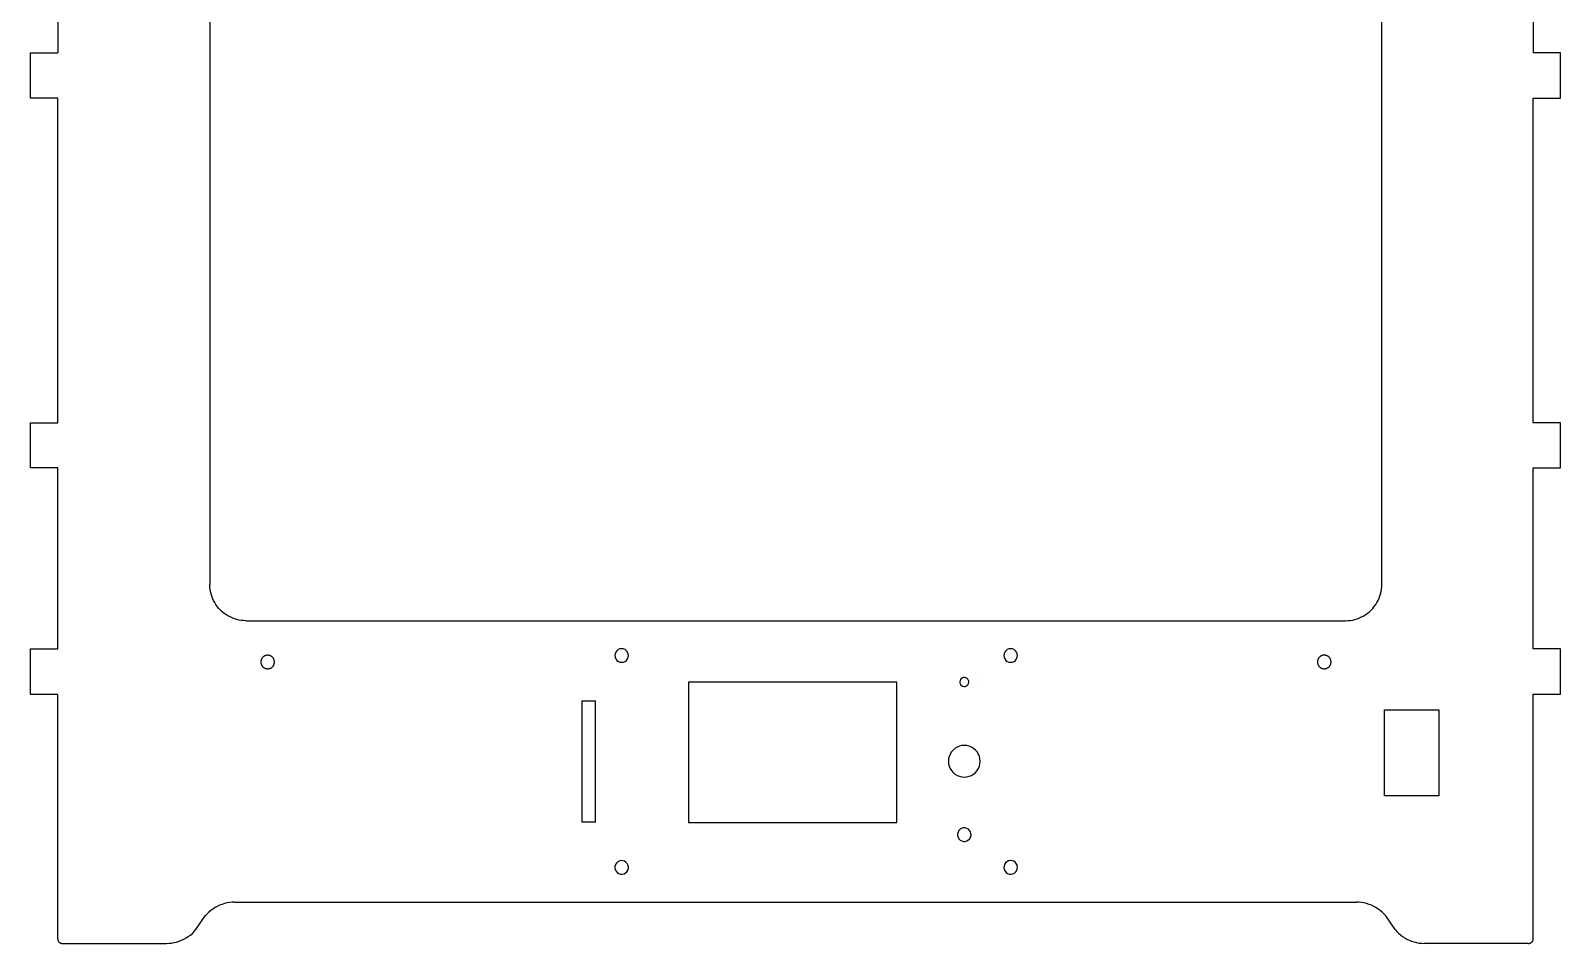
# Model space of a CAD drawing. Header units: metres. Extents: x 0 to 339, y -2 to 401.
# Drawn here: x 0.4 to 338.6, y -2.1 to 199.6 of the extents above; entities that cross this region are included whole.
import ezdxf

# ---------------------------------------------------------------- set-up
doc = ezdxf.new("R2010")
doc.units = ezdxf.units.M

msp = doc.modelspace()

# ---------------------------------------------------------------- linework, layer by layer
at = {"layer": 'mks mini'}
for p, q in [((40.02, 357.83), (40.02, 77.23)), ((299.12, 77.23), (299.12, 357.83)), ((6.4, 234.7), (6.4, 194.67)), ((332.6, 234.7), (332.6, 194.67)), ((0.4, 184.7), (0.4, 194.67)), ((0.4, 194.67), (6.4, 194.67)), ((338.6, 194.67), (332.6, 194.67)), ((338.6, 184.7), (338.6, 194.67)), ((6.4, 184.7), (0.4, 184.7)), ((6.4, 112.97), (6.4, 184.7)), ((332.6, 184.7), (338.6, 184.7)), ((332.6, 112.97), (332.6, 184.7)), ((0.4, 112.97), (6.4, 112.97)), ((0.4, 102.97), (0.4, 112.97)), ((338.6, 112.97), (332.6, 112.97)), ((338.6, 102.97), (338.6, 112.97)), ((6.4, 102.97), (0.4, 102.97)), ((6.4, 84.39), (6.4, 102.97)), ((332.6, 102.97), (338.6, 102.97)), ((332.6, 62.98), (332.6, 102.97)), ((6.4, 81.59), (6.4, 84.39)), ((6.4, 62.98), (6.4, 81.59)), ((40.04, 76.71), (40.02, 77.23)), ((40.09, 76.19), (40.04, 76.71)), ((40.18, 75.67), (40.09, 76.19)), ((40.3, 75.16), (40.18, 75.67)), ((40.45, 74.66), (40.3, 75.16)), ((40.63, 74.17), (40.45, 74.66)), ((298.51, 74.17), (298.69, 74.66)), ((298.69, 74.66), (298.84, 75.16)), ((298.84, 75.16), (298.96, 75.67)), ((298.96, 75.67), (299.05, 76.19)), ((299.05, 76.19), (299.1, 76.71)), ((299.1, 76.71), (299.12, 77.23)), ((40.85, 73.69), (40.63, 74.17)), ((41.1, 73.23), (40.85, 73.69)), ((41.37, 72.79), (41.1, 73.23)), ((41.68, 72.36), (41.37, 72.79)), ((42.01, 71.95), (41.68, 72.36)), ((42.37, 71.57), (42.01, 71.95)), ((42.75, 71.21), (42.37, 71.57)), ((43.15, 70.88), (42.75, 71.21)), ((295.99, 70.88), (296.39, 71.21)), ((296.39, 71.21), (296.77, 71.57)), ((296.77, 71.57), (297.13, 71.95)), ((297.13, 71.95), (297.46, 72.36)), ((297.46, 72.36), (297.77, 72.79)), ((297.77, 72.79), (298.04, 73.23)), ((298.04, 73.23), (298.29, 73.69)), ((298.29, 73.69), (298.51, 74.17)), ((43.58, 70.58), (43.15, 70.88)), ((44.02, 70.3), (43.58, 70.58)), ((44.49, 70.05), (44.02, 70.3)), ((44.96, 69.84), (44.49, 70.05)), ((45.45, 69.65), (44.96, 69.84)), ((45.95, 69.5), (45.45, 69.65)), ((46.46, 69.38), (45.95, 69.5)), ((46.98, 69.3), (46.46, 69.38)), ((47.5, 69.25), (46.98, 69.3)), ((48.02, 69.23), (47.5, 69.25)), ((48.02, 69.23), (291.12, 69.23)), ((291.12, 69.23), (291.64, 69.25)), ((291.64, 69.25), (292.16, 69.3)), ((292.16, 69.3), (292.68, 69.38)), ((292.68, 69.38), (293.19, 69.5)), ((293.19, 69.5), (293.69, 69.65)), ((293.69, 69.65), (294.18, 69.84)), ((294.18, 69.84), (294.66, 70.05)), ((294.66, 70.05), (295.12, 70.3)), ((295.12, 70.3), (295.56, 70.58)), ((295.56, 70.58), (295.99, 70.88)), ((0.4, 52.89), (0.4, 62.98)), ((0.4, 62.98), (6.4, 62.98)), ((51.56, 60.93), (51.51, 60.85)), ((51.62, 61.01), (51.56, 60.93)), ((51.68, 61.09), (51.62, 61.01)), ((51.75, 61.16), (51.68, 61.09)), ((51.82, 61.23), (51.75, 61.16)), ((51.89, 61.29), (51.82, 61.23)), ((51.97, 61.35), (51.89, 61.29)), ((52.06, 61.4), (51.97, 61.35)), ((52.14, 61.44), (52.06, 61.4)), ((52.23, 61.48), (52.14, 61.44)), ((52.32, 61.52), (52.23, 61.48)), ((52.42, 61.55), (52.32, 61.52)), ((52.51, 61.57), (52.42, 61.55)), ((52.61, 61.59), (52.51, 61.57)), ((52.71, 61.59), (52.61, 61.59)), ((52.81, 61.6), (52.71, 61.59)), ((52.9, 61.59), (52.81, 61.6)), ((53, 61.59), (52.9, 61.59)), ((53.1, 61.57), (53, 61.59)), ((53.19, 61.55), (53.1, 61.57)), ((53.29, 61.52), (53.19, 61.55)), ((53.38, 61.48), (53.29, 61.52)), ((53.47, 61.44), (53.38, 61.48)), ((53.56, 61.4), (53.47, 61.44)), ((53.64, 61.35), (53.56, 61.4)), ((53.72, 61.29), (53.64, 61.35)), ((53.79, 61.23), (53.72, 61.29)), ((53.87, 61.16), (53.79, 61.23)), ((53.93, 61.09), (53.87, 61.16)), ((54, 61.01), (53.93, 61.09)), ((54.05, 60.93), (54, 61.01)), ((54.11, 60.85), (54.05, 60.93)), ((129.62, 61.92), (129.57, 61.53)), ((129.57, 61.53), (129.62, 61.14)), ((129.77, 62.28), (129.62, 61.92)), ((129.62, 61.14), (129.77, 60.78)), ((130.01, 62.59), (129.77, 62.28)), ((130.32, 62.83), (130.01, 62.59)), ((130.68, 62.98), (130.32, 62.83)), ((131.07, 63.03), (130.68, 62.98)), ((131.46, 62.98), (131.07, 63.03)), ((131.82, 62.83), (131.46, 62.98)), ((132.13, 62.59), (131.82, 62.83)), ((132.37, 62.28), (132.13, 62.59)), ((132.52, 61.92), (132.37, 62.28)), ((132.37, 60.78), (132.52, 61.14)), ((132.57, 61.53), (132.52, 61.92)), ((132.52, 61.14), (132.57, 61.53)), ((215.62, 61.92), (215.57, 61.53)), ((215.57, 61.53), (215.62, 61.14)), ((215.77, 62.28), (215.62, 61.92)), ((215.62, 61.14), (215.77, 60.78)), ((216.01, 62.59), (215.77, 62.28)), ((216.32, 62.83), (216.01, 62.59)), ((216.68, 62.98), (216.32, 62.83)), ((217.07, 63.03), (216.68, 62.98)), ((217.46, 62.98), (217.07, 63.03)), ((217.82, 62.83), (217.46, 62.98)), ((218.13, 62.59), (217.82, 62.83)), ((218.37, 62.28), (218.13, 62.59)), ((218.52, 61.92), (218.37, 62.28)), ((218.37, 60.78), (218.52, 61.14)), ((218.57, 61.53), (218.52, 61.92)), ((218.52, 61.14), (218.57, 61.53)), ((285.15, 60.94), (285.1, 60.86)), ((285.21, 61.02), (285.15, 60.94)), ((285.27, 61.1), (285.21, 61.02)), ((285.34, 61.17), (285.27, 61.1)), ((285.41, 61.24), (285.34, 61.17)), ((285.48, 61.3), (285.41, 61.24)), ((285.56, 61.36), (285.48, 61.3)), ((285.65, 61.41), (285.56, 61.36)), ((285.73, 61.45), (285.65, 61.41)), ((285.82, 61.49), (285.73, 61.45)), ((285.91, 61.53), (285.82, 61.49)), ((286.01, 61.56), (285.91, 61.53)), ((286.1, 61.58), (286.01, 61.56)), ((286.2, 61.6), (286.1, 61.58)), ((286.3, 61.61), (286.2, 61.6)), ((286.4, 61.61), (286.3, 61.61)), ((286.49, 61.61), (286.4, 61.61)), ((286.59, 61.6), (286.49, 61.61)), ((286.69, 61.58), (286.59, 61.6)), ((286.78, 61.56), (286.69, 61.58)), ((286.88, 61.53), (286.78, 61.56)), ((286.97, 61.49), (286.88, 61.53)), ((287.06, 61.45), (286.97, 61.49)), ((287.15, 61.41), (287.06, 61.45)), ((287.23, 61.36), (287.15, 61.41)), ((287.31, 61.3), (287.23, 61.36)), ((287.38, 61.24), (287.31, 61.3)), ((287.46, 61.17), (287.38, 61.24)), ((287.52, 61.1), (287.46, 61.17)), ((287.59, 61.02), (287.52, 61.1)), ((287.64, 60.94), (287.59, 61.02)), ((287.69, 60.86), (287.64, 60.94)), ((338.6, 62.98), (332.6, 62.98)), ((338.6, 52.98), (338.6, 62.98)), ((51.32, 60.29), (51.31, 60.2)), ((51.31, 60.2), (51.31, 60.1)), ((51.31, 60.1), (51.31, 60)), ((51.31, 60), (51.32, 59.9)), ((51.33, 60.39), (51.32, 60.29)), ((51.32, 59.9), (51.33, 59.81)), ((51.36, 60.49), (51.33, 60.39)), ((51.33, 59.81), (51.36, 59.71)), ((51.39, 60.58), (51.36, 60.49)), ((51.36, 59.71), (51.39, 59.62)), ((51.42, 60.67), (51.39, 60.58)), ((51.39, 59.62), (51.42, 59.52)), ((51.46, 60.76), (51.42, 60.67)), ((51.42, 59.52), (51.46, 59.43)), ((51.51, 60.85), (51.46, 60.76)), ((51.46, 59.43), (51.51, 59.35)), ((51.51, 59.35), (51.56, 59.26)), ((51.56, 59.26), (51.62, 59.18)), ((51.62, 59.18), (51.68, 59.11)), ((51.68, 59.11), (51.75, 59.04)), ((51.75, 59.04), (51.82, 58.97)), ((51.82, 58.97), (51.89, 58.91)), ((51.89, 58.91), (51.97, 58.85)), ((51.97, 58.85), (52.06, 58.8)), ((52.06, 58.8), (52.14, 58.75)), ((52.14, 58.75), (52.23, 58.71)), ((52.23, 58.71), (52.32, 58.68)), ((52.32, 58.68), (52.42, 58.65)), ((52.42, 58.65), (52.51, 58.63)), ((52.51, 58.63), (52.61, 58.61)), ((52.61, 58.61), (52.71, 58.6)), ((52.71, 58.6), (52.81, 58.6)), ((52.81, 58.6), (52.9, 58.6)), ((52.9, 58.6), (53, 58.61)), ((53, 58.61), (53.1, 58.63)), ((53.1, 58.63), (53.19, 58.65)), ((53.19, 58.65), (53.29, 58.68)), ((53.29, 58.68), (53.38, 58.71)), ((53.38, 58.71), (53.47, 58.75)), ((53.47, 58.75), (53.56, 58.8)), ((53.56, 58.8), (53.64, 58.85)), ((53.64, 58.85), (53.72, 58.91)), ((53.72, 58.91), (53.79, 58.97)), ((53.79, 58.97), (53.87, 59.04)), ((53.87, 59.04), (53.93, 59.11)), ((53.93, 59.11), (54, 59.18)), ((54, 59.18), (54.05, 59.26)), ((54.05, 59.26), (54.11, 59.35)), ((54.15, 60.76), (54.11, 60.85)), ((54.11, 59.35), (54.15, 59.43)), ((54.19, 60.67), (54.15, 60.76)), ((54.15, 59.43), (54.19, 59.52)), ((54.23, 60.58), (54.19, 60.67)), ((54.19, 59.52), (54.23, 59.62)), ((54.25, 60.49), (54.23, 60.58)), ((54.23, 59.62), (54.25, 59.71)), ((54.28, 60.39), (54.25, 60.49)), ((54.25, 59.71), (54.28, 59.81)), ((54.29, 60.29), (54.28, 60.39)), ((54.28, 59.81), (54.29, 59.9)), ((54.3, 60.2), (54.29, 60.29)), ((54.29, 59.9), (54.3, 60)), ((54.31, 60.1), (54.3, 60.2)), ((54.3, 60), (54.31, 60.1)), ((129.77, 60.78), (130.01, 60.47)), ((130.01, 60.47), (130.32, 60.23)), ((130.32, 60.23), (130.68, 60.08)), ((130.68, 60.08), (131.07, 60.03)), ((131.07, 60.03), (131.45, 60.08)), ((131.45, 60.08), (131.82, 60.23)), ((131.82, 60.23), (132.13, 60.47)), ((132.13, 60.47), (132.37, 60.78)), ((215.77, 60.78), (216.01, 60.47)), ((216.01, 60.47), (216.32, 60.23)), ((216.32, 60.23), (216.68, 60.08)), ((216.68, 60.08), (217.07, 60.03)), ((217.07, 60.03), (217.46, 60.08)), ((217.46, 60.08), (217.82, 60.23)), ((217.82, 60.23), (218.13, 60.47)), ((218.13, 60.47), (218.37, 60.78)), ((284.91, 60.3), (284.9, 60.21)), ((284.9, 60.21), (284.9, 60.11)), ((284.9, 60.11), (284.9, 60.01)), ((284.9, 60.01), (284.91, 59.91)), ((284.92, 60.4), (284.91, 60.3)), ((284.91, 59.91), (284.92, 59.82)), ((284.95, 60.5), (284.92, 60.4)), ((284.92, 59.82), (284.95, 59.72)), ((284.98, 60.59), (284.95, 60.5)), ((284.95, 59.72), (284.98, 59.63)), ((285.01, 60.68), (284.98, 60.59)), ((284.98, 59.63), (285.01, 59.54)), ((285.05, 60.77), (285.01, 60.68)), ((285.01, 59.54), (285.05, 59.45)), ((285.1, 60.86), (285.05, 60.77)), ((285.05, 59.45), (285.1, 59.36)), ((285.1, 59.36), (285.15, 59.28)), ((285.15, 59.28), (285.21, 59.2)), ((285.21, 59.2), (285.27, 59.12)), ((285.27, 59.12), (285.34, 59.05)), ((285.34, 59.05), (285.41, 58.98)), ((285.41, 58.98), (285.48, 58.92)), ((285.48, 58.92), (285.56, 58.86)), ((285.56, 58.86), (285.65, 58.81)), ((285.65, 58.81), (285.73, 58.76)), ((285.73, 58.76), (285.82, 58.72)), ((285.82, 58.72), (285.91, 58.69)), ((285.91, 58.69), (286.01, 58.66)), ((286.01, 58.66), (286.1, 58.64)), ((286.1, 58.64), (286.2, 58.62)), ((286.2, 58.62), (286.3, 58.61)), ((286.3, 58.61), (286.4, 58.61)), ((286.4, 58.61), (286.49, 58.61)), ((286.49, 58.61), (286.59, 58.62)), ((286.59, 58.62), (286.69, 58.64)), ((286.69, 58.64), (286.78, 58.66)), ((286.78, 58.66), (286.88, 58.69)), ((286.88, 58.69), (286.97, 58.72)), ((286.97, 58.72), (287.06, 58.76)), ((287.06, 58.76), (287.15, 58.81)), ((287.15, 58.81), (287.23, 58.86)), ((287.23, 58.86), (287.31, 58.92)), ((287.31, 58.92), (287.38, 58.98)), ((287.38, 58.98), (287.46, 59.05)), ((287.46, 59.05), (287.52, 59.12)), ((287.52, 59.12), (287.59, 59.2)), ((287.59, 59.2), (287.64, 59.28)), ((287.64, 59.28), (287.69, 59.36)), ((287.74, 60.77), (287.69, 60.86)), ((287.69, 59.36), (287.74, 59.45)), ((287.78, 60.68), (287.74, 60.77)), ((287.74, 59.45), (287.78, 59.54)), ((287.82, 60.59), (287.78, 60.68)), ((287.78, 59.54), (287.82, 59.63)), ((287.84, 60.5), (287.82, 60.59)), ((287.82, 59.63), (287.84, 59.72)), ((287.87, 60.4), (287.84, 60.5)), ((287.84, 59.72), (287.87, 59.82)), ((287.88, 60.3), (287.87, 60.4)), ((287.87, 59.82), (287.88, 59.91)), ((287.89, 60.21), (287.88, 60.3)), ((287.88, 59.91), (287.89, 60.01)), ((287.9, 60.11), (287.89, 60.21)), ((287.89, 60.01), (287.9, 60.11)), ((191.87, 55.63), (145.87, 55.63)), ((145.87, 55.63), (145.87, 24.63)), ((191.87, 24.63), (191.87, 55.63)), ((205.87, 56), (205.82, 55.74)), ((205.82, 55.74), (205.84, 55.48)), ((205.84, 55.48), (205.92, 55.23)), ((205.96, 56.18), (205.87, 56)), ((205.92, 55.23), (205.96, 55.18)), ((205.98, 56.23), (205.96, 56.18)), ((205.96, 55.18), (206.07, 55.02)), ((206.16, 56.43), (205.98, 56.23)), ((206.07, 55.02), (206.27, 54.85)), ((206.32, 56.54), (206.16, 56.43)), ((206.27, 54.85), (206.32, 54.82)), ((206.37, 56.57), (206.32, 56.54)), ((206.32, 54.82), (206.5, 54.73)), ((206.62, 56.66), (206.37, 56.57)), ((206.5, 54.73), (206.76, 54.68)), ((206.88, 56.68), (206.62, 56.66)), ((206.76, 54.68), (207.02, 54.7)), ((207.14, 56.63), (206.88, 56.68)), ((207.02, 54.7), (207.26, 54.78)), ((207.32, 56.54), (207.14, 56.63)), ((207.26, 54.78), (207.32, 54.82)), ((207.37, 56.51), (207.32, 56.54)), ((207.32, 54.82), (207.48, 54.93)), ((207.57, 56.34), (207.37, 56.51)), ((207.48, 54.93), (207.65, 55.13)), ((207.68, 56.18), (207.57, 56.34)), ((207.65, 55.13), (207.68, 55.18)), ((207.71, 56.13), (207.68, 56.18)), ((207.68, 55.18), (207.77, 55.36)), ((207.8, 55.88), (207.71, 56.13)), ((207.77, 55.36), (207.82, 55.62)), ((207.82, 55.62), (207.8, 55.88)), ((210.78, 56.18), (210.75, 56.18)), ((210.78, 55.18), (210.75, 55.18)), ((6.4, 52.89), (0.4, 52.89)), ((6.4, -1.06), (6.4, 52.89)), ((122.27, 51.53), (122.27, 24.73)), ((122.27, 51.53), (125.27, 51.53)), ((125.27, 24.73), (125.27, 51.53)), ((332.6, -1.06), (332.6, 52.98)), ((332.6, 52.98), (338.6, 52.98)), ((299.69, 49.53), (311.69, 49.53)), ((299.69, 30.53), (299.69, 49.53)), ((311.69, 49.53), (311.69, 30.53)), ((204.34, 40.65), (203.99, 40.24)), ((204.76, 41.01), (204.34, 40.65)), ((205.23, 41.3), (204.76, 41.01)), ((205.74, 41.51), (205.23, 41.3)), ((206.27, 41.64), (205.74, 41.51)), ((206.82, 41.68), (206.27, 41.64)), ((207.37, 41.64), (206.82, 41.68)), ((207.9, 41.51), (207.37, 41.64)), ((208.41, 41.3), (207.9, 41.51)), ((208.88, 41.01), (208.41, 41.3)), ((209.29, 40.65), (208.88, 41.01)), ((209.65, 40.24), (209.29, 40.65)), ((203.36, 38.73), (203.32, 38.18)), ((203.32, 38.18), (203.36, 37.63)), ((203.49, 39.26), (203.36, 38.73)), ((203.36, 37.63), (203.49, 37.1)), ((203.7, 39.77), (203.49, 39.26)), ((203.99, 40.24), (203.7, 39.77)), ((209.94, 39.77), (209.65, 40.24)), ((210.15, 39.26), (209.94, 39.77)), ((210.27, 38.73), (210.15, 39.26)), ((210.15, 37.1), (210.27, 37.63)), ((210.32, 38.18), (210.27, 38.73)), ((210.27, 37.63), (210.32, 38.18)), ((203.49, 37.1), (203.7, 36.59)), ((203.7, 36.59), (203.99, 36.12)), ((203.99, 36.12), (204.34, 35.7)), ((204.34, 35.7), (204.76, 35.35)), ((204.76, 35.35), (205.23, 35.06)), ((205.23, 35.06), (205.74, 34.85)), ((205.74, 34.85), (206.27, 34.72)), ((206.27, 34.72), (206.82, 34.68)), ((206.82, 34.68), (207.37, 34.72)), ((207.37, 34.72), (207.9, 34.85)), ((207.9, 34.85), (208.41, 35.06)), ((208.41, 35.06), (208.88, 35.35)), ((208.88, 35.35), (209.29, 35.7)), ((209.29, 35.7), (209.65, 36.12)), ((209.65, 36.12), (209.94, 36.59)), ((209.94, 36.59), (210.15, 37.1)), ((311.69, 30.53), (299.69, 30.53)), ((125.27, 24.73), (122.27, 24.73)), ((145.87, 24.63), (191.87, 24.63)), ((205.43, 22.52), (205.33, 22.14)), ((205.33, 22.14), (205.33, 21.75)), ((205.33, 21.75), (205.44, 21.37)), ((205.62, 22.86), (205.43, 22.52)), ((205.44, 21.37), (205.64, 21.03)), ((205.89, 23.14), (205.62, 22.86)), ((205.64, 21.03), (205.92, 20.76)), ((206.23, 23.34), (205.89, 23.14)), ((205.92, 20.76), (206.26, 20.57)), ((206.6, 23.44), (206.23, 23.34)), ((206.26, 20.57), (206.64, 20.47)), ((207, 23.45), (206.6, 23.44)), ((206.64, 20.47), (207.03, 20.47)), ((207.38, 23.35), (207, 23.45)), ((207.03, 20.47), (207.41, 20.58)), ((207.72, 23.16), (207.38, 23.35)), ((207.41, 20.58), (207.75, 20.78)), ((208, 22.89), (207.72, 23.16)), ((207.75, 20.78), (208.02, 21.06)), ((208.2, 22.55), (208, 22.89)), ((208.02, 21.06), (208.21, 21.4)), ((208.3, 22.17), (208.2, 22.55)), ((208.21, 21.4), (208.31, 21.78)), ((208.31, 21.78), (208.3, 22.17)), ((129.59, 14.98), (129.57, 14.58)), ((129.57, 14.58), (129.66, 14.2)), ((129.7, 15.35), (129.59, 14.98)), ((129.66, 14.2), (129.85, 13.86)), ((129.91, 15.68), (129.7, 15.35)), ((129.85, 13.86), (130.11, 13.57)), ((130.2, 15.95), (129.91, 15.68)), ((130.11, 13.57), (130.45, 13.36)), ((130.54, 16.13), (130.2, 15.95)), ((130.92, 16.22), (130.54, 16.13)), ((131.31, 16.21), (130.92, 16.22)), ((131.69, 16.1), (131.31, 16.21)), ((132.02, 15.89), (131.69, 16.1)), ((131.94, 13.51), (132.23, 13.78)), ((132.29, 15.6), (132.02, 15.89)), ((132.23, 13.78), (132.43, 14.11)), ((132.47, 15.26), (132.29, 15.6)), ((132.43, 14.11), (132.55, 14.48)), ((132.56, 14.87), (132.47, 15.26)), ((132.55, 14.48), (132.56, 14.87)), ((215.6, 15.03), (215.57, 14.64)), ((215.57, 14.64), (215.65, 14.25)), ((215.72, 15.4), (215.6, 15.03)), ((215.65, 14.25), (215.82, 13.9)), ((215.94, 15.72), (215.72, 15.4)), ((215.82, 13.9), (216.08, 13.61)), ((216.24, 15.98), (215.94, 15.72)), ((216.08, 13.61), (216.4, 13.39)), ((216.59, 16.15), (216.24, 15.98)), ((216.97, 16.23), (216.59, 16.15)), ((217.37, 16.2), (216.97, 16.23)), ((217.74, 16.07), (217.37, 16.2)), ((218.06, 15.85), (217.74, 16.07)), ((217.9, 13.48), (218.19, 13.74)), ((218.32, 15.56), (218.06, 15.85)), ((218.19, 13.74), (218.41, 14.06)), ((218.49, 15.21), (218.32, 15.56)), ((218.41, 14.06), (218.54, 14.43)), ((218.57, 14.82), (218.49, 15.21)), ((218.54, 14.43), (218.57, 14.82)), ((130.45, 13.36), (130.82, 13.25)), ((130.82, 13.25), (131.21, 13.24)), ((131.21, 13.24), (131.59, 13.33)), ((131.59, 13.33), (131.94, 13.51)), ((216.4, 13.39), (216.77, 13.26)), ((216.77, 13.26), (217.16, 13.23)), ((217.16, 13.23), (217.55, 13.31)), ((217.55, 13.31), (217.9, 13.48)), ((43.82, 6.86), (43.26, 6.73)), ((44.38, 6.95), (43.82, 6.86)), ((44.95, 7.01), (44.38, 6.95)), ((45.52, 7.03), (44.95, 7.01)), ((45.52, 7.03), (293.49, 7.03)), ((294.06, 7.01), (293.49, 7.03)), ((294.62, 6.95), (294.06, 7.01)), ((295.19, 6.86), (294.62, 6.95)), ((295.74, 6.73), (295.19, 6.86)), ((36.95, 0.97), (39.01, 3.99)), ((39.39, 4.42), (39.01, 3.99)), ((39.8, 4.82), (39.39, 4.42)), ((40.23, 5.19), (39.8, 4.82)), ((40.69, 5.53), (40.23, 5.19)), ((41.17, 5.83), (40.69, 5.53)), ((41.67, 6.11), (41.17, 5.83)), ((42.19, 6.35), (41.67, 6.11)), ((42.72, 6.56), (42.19, 6.35)), ((43.26, 6.73), (42.72, 6.56)), ((296.29, 6.56), (295.74, 6.73)), ((296.82, 6.35), (296.29, 6.56)), ((297.34, 6.11), (296.82, 6.35)), ((297.83, 5.83), (297.34, 6.11)), ((298.31, 5.53), (297.83, 5.83)), ((298.77, 5.19), (298.31, 5.53)), ((299.21, 4.82), (298.77, 5.19)), ((299.62, 4.42), (299.21, 4.82)), ((300, 3.99), (299.62, 4.42)), ((302.05, 0.97), (300, 3.99)), ((35.73, -0.22), (36.16, 0.15)), ((36.16, 0.15), (36.57, 0.55)), ((36.57, 0.55), (36.95, 0.97)), ((302.05, 0.97), (302.43, 0.55)), ((302.43, 0.55), (302.83, 0.16)), ((302.83, 0.16), (303.26, -0.21)), ((6.4, -1.06), (6.4, -1.13)), ((6.4, -1.13), (6.41, -1.19)), ((6.41, -1.19), (6.41, -1.26)), ((6.41, -1.26), (6.43, -1.32)), ((6.43, -1.32), (6.44, -1.39)), ((6.44, -1.39), (6.46, -1.45)), ((6.46, -1.45), (6.49, -1.51)), ((6.49, -1.51), (6.52, -1.57)), ((6.52, -1.57), (6.55, -1.62)), ((6.55, -1.62), (6.59, -1.68)), ((6.59, -1.68), (6.63, -1.73)), ((6.63, -1.73), (6.67, -1.78)), ((6.67, -1.78), (6.72, -1.82)), ((6.72, -1.82), (6.77, -1.86)), ((6.77, -1.86), (6.82, -1.9)), ((6.82, -1.9), (6.88, -1.94)), ((6.88, -1.94), (6.94, -1.97)), ((6.94, -1.97), (7, -1.99)), ((7, -1.99), (7.06, -2.02)), ((7.06, -2.02), (7.12, -2.03)), ((7.12, -2.03), (7.18, -2.05)), ((7.18, -2.05), (7.25, -2.06)), ((7.25, -2.06), (7.31, -2.06)), ((7.31, -2.06), (30.44, -2.06)), ((30.44, -2.06), (31.01, -2.04)), ((31.01, -2.04), (31.58, -1.99)), ((31.58, -1.99), (32.14, -1.89)), ((32.14, -1.89), (32.69, -1.76)), ((32.69, -1.76), (33.24, -1.59)), ((33.24, -1.59), (33.77, -1.38)), ((33.77, -1.38), (34.29, -1.14)), ((34.29, -1.14), (34.79, -0.87)), ((34.79, -0.87), (35.27, -0.56)), ((35.27, -0.56), (35.73, -0.22)), ((303.26, -0.21), (303.71, -0.55)), ((303.71, -0.55), (304.18, -0.86)), ((304.18, -0.86), (304.68, -1.13)), ((304.68, -1.13), (305.19, -1.37)), ((305.19, -1.37), (305.71, -1.58)), ((305.71, -1.58), (306.25, -1.75)), ((306.25, -1.75), (306.8, -1.88)), ((306.8, -1.88), (307.35, -1.98)), ((307.35, -1.98), (307.91, -2.04)), ((307.91, -2.04), (308.48, -2.06)), ((331.51, -2.06), (308.48, -2.06)), ((331.51, -2.06), (331.59, -2.06)), ((331.59, -2.06), (331.66, -2.06)), ((331.66, -2.06), (331.73, -2.05)), ((331.73, -2.05), (331.8, -2.04)), ((331.8, -2.04), (331.87, -2.02)), ((331.87, -2.02), (331.93, -1.99)), ((331.93, -1.99), (332, -1.97)), ((332, -1.97), (332.06, -1.93)), ((332.06, -1.93), (332.12, -1.9)), ((332.12, -1.9), (332.18, -1.86)), ((332.18, -1.86), (332.24, -1.81)), ((332.24, -1.81), (332.29, -1.76)), ((332.29, -1.76), (332.34, -1.71)), ((332.34, -1.71), (332.39, -1.66)), ((332.39, -1.66), (332.43, -1.6)), ((332.43, -1.6), (332.46, -1.54)), ((332.46, -1.54), (332.5, -1.47)), ((332.5, -1.47), (332.53, -1.41)), ((332.53, -1.41), (332.55, -1.34)), ((332.55, -1.34), (332.57, -1.27)), ((332.57, -1.27), (332.59, -1.2)), ((332.59, -1.2), (332.6, -1.13)), ((332.6, -1.13), (332.6, -1.06))]:
    msp.add_line(p, q, dxfattribs=at)

doc.saveas('drawing.dxf')
